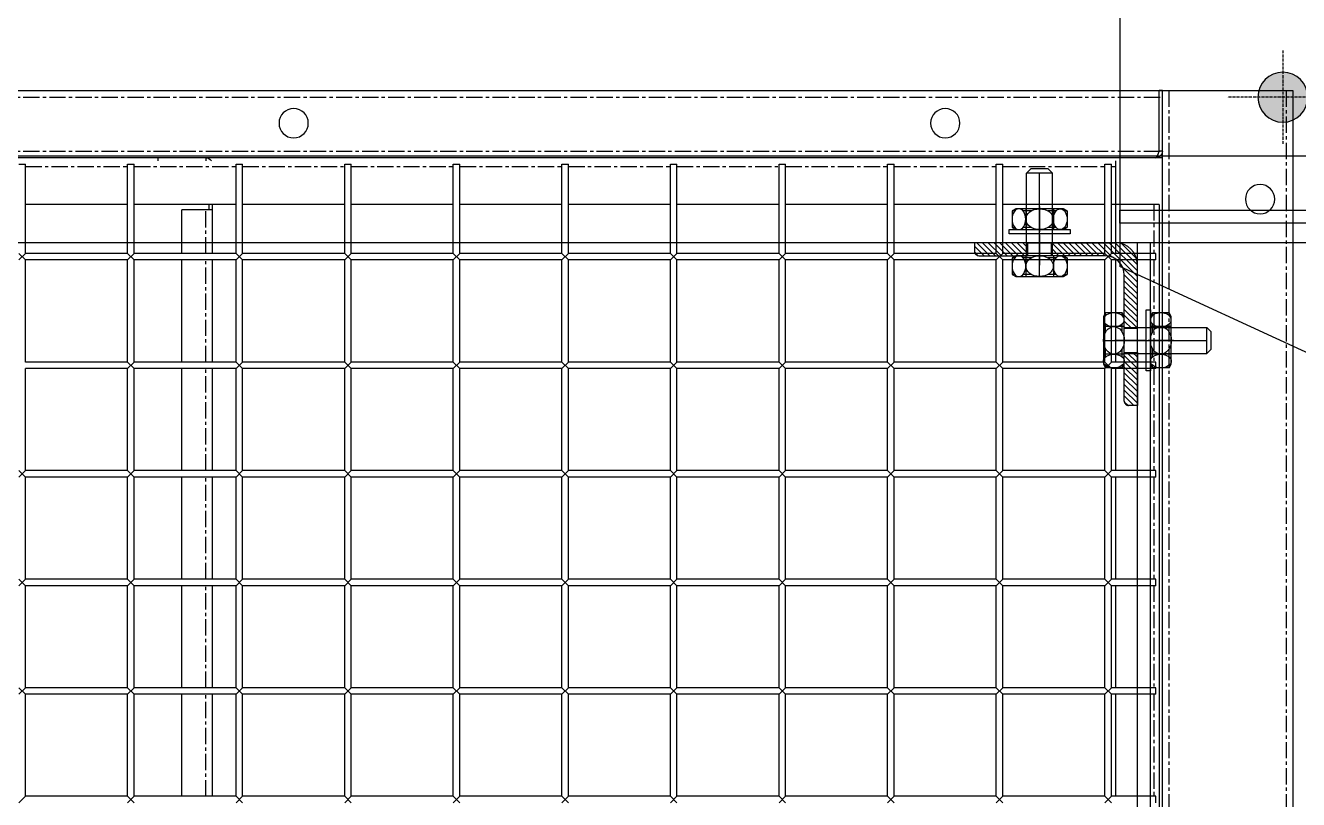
# Model space of a CAD drawing. Header units: millimetres. Extents: x -198529 to 244266, y -64 to 158464.
# Drawn here: x -167732 to -167146, y 96007 to 96363 of the extents above; entities that cross this region are included whole.
import ezdxf

# ---------------------------------------------------------------- set-up
doc = ezdxf.new("R2010")
doc.units = ezdxf.units.MM
doc.linetypes.add('ACAD_ISO10W100', pattern=[18.5, 12, -3, 0.5, -3])
doc.linetypes.add('CENTER', pattern=[12, 7.5, -1.5, 1.5, -1.5])
for name, color, linetype in [('0-BG', 252, 'Continuous'), ('0-DCC', 30, 'Continuous'), ('0-DCC-STRUC', 180, 'Continuous'), ('0-DCC-STRUC-T', 4, 'Continuous'), ('ANCHOR BOLTS', 4, 'Continuous'), ('ANGEL STEEL_75x75x3.0', 22, 'Continuous'), ('BOLTS', 3, 'Continuous'), ('MITTELLINIEN', 3, 'ACAD_ISO10W100')]:
    doc.layers.add(name, color=color, linetype=linetype)
pattern_1 = [(45, (70645.0448, 93964.8255), (-1.325825215, 1.325825215), [])]

# ---------------------------------------------------------------- blocks, each defined once
blk = doc.blocks.new('DCC2850x1800(右)')
at = {"color": 0, "linetype": 'Continuous'}
for p, q in [((62966, -72678.48), (62906, -72678.48)), ((62906, -72678.48), (62906, -74478.48)), ((62966, -72678.48), (62967.5, -72678.48)), ((65614.5, -72678.48), (62966, -72678.48)), ((62966, -74478.48), (62966, -72678.48)), ((62967.5, -72706.38), (62967.5, -72678.48)), ((62966, -72706.38), (62967.5, -72706.38)), ((62966, -72709.38), (65613, -72709.38)), ((62967.77, -72707.23), (62967.5, -72706.38)), ((62987.5, -72753.48), (62987.5, -72710.88)), ((63428.5, -72709.38), (63428.5, -72710.88)), ((62992.5, -72712.38), (62989.5, -72712.38)), ((62989.5, -72753.48), (62989.5, -72712.38)), ((62992.5, -72753.48), (62992.5, -72712.38)), ((63039.5, -72753.48), (63039.5, -72712.38)), ((63042.5, -72712.38), (63039.5, -72712.38)), ((63042.5, -72753.48), (63042.5, -72712.38)), ((63089.5, -72753.48), (63089.5, -72712.38)), ((63092.5, -72712.38), (63089.5, -72712.38)), ((63092.5, -72753.48), (63092.5, -72712.38)), ((63139.5, -72753.48), (63139.5, -72712.38)), ((63142.5, -72712.38), (63139.5, -72712.38)), ((63142.5, -72753.48), (63142.5, -72712.38)), ((63189.5, -72753.48), (63189.5, -72712.38)), ((63192.5, -72712.38), (63189.5, -72712.38)), ((63192.5, -72753.48), (63192.5, -72712.38)), ((63239.5, -72753.48), (63239.5, -72712.38)), ((63242.5, -72712.38), (63239.5, -72712.38)), ((63242.5, -72753.48), (63242.5, -72712.38)), ((63289.5, -72753.48), (63289.5, -72712.38)), ((63292.5, -72712.38), (63289.5, -72712.38)), ((63292.5, -72753.48), (63292.5, -72712.38)), ((63339.5, -72753.48), (63339.5, -72712.38)), ((63342.5, -72712.38), (63339.5, -72712.38)), ((63342.5, -72753.48), (63342.5, -72712.38)), ((63389.5, -72753.48), (63389.5, -72712.38)), ((63392.5, -72712.38), (63389.5, -72712.38)), ((63392.5, -72753.48), (63392.5, -72712.38)), ((63439.5, -72753.48), (63439.5, -72712.38)), ((63442.5, -72712.38), (63439.5, -72712.38)), ((63442.5, -72753.48), (63442.5, -72712.38)), ((63489.5, -72753.48), (63489.5, -72712.38)), ((63492.5, -72712.38), (63489.5, -72712.38)), ((62967.5, -72730.88), (62989.5, -72730.88)), ((62967.5, -72730.88), (62967.5, -74426.08)), ((62992.5, -72730.88), (63039.5, -72730.88)), ((63042.5, -72730.88), (63089.5, -72730.88)), ((63092.5, -72730.88), (63139.5, -72730.88)), ((63142.5, -72730.88), (63189.5, -72730.88)), ((63192.5, -72730.88), (63239.5, -72730.88)), ((63242.5, -72730.88), (63289.5, -72730.88)), ((63292.5, -72730.88), (63339.5, -72730.88)), ((63342.5, -72730.88), (63389.5, -72730.88)), ((63392.5, -72730.88), (63439.5, -72730.88)), ((63403.5, -72730.88), (63403.5, -72753.48)), ((63403.5, -72733.38), (63417.5, -72733.38)), ((63405, -72730.88), (63405, -72733.38)), ((63417.5, -72753.48), (63417.5, -72733.38)), ((63442.5, -72730.88), (63489.5, -72730.88)), ((62969, -72753.48), (62989.5, -72753.48)), ((62969, -72756.48), (62969, -72753.48)), ((62969, -72756.48), (62989.5, -72756.48)), ((62987.5, -72803.48), (62987.5, -72756.48)), ((62992.5, -72756.48), (62989.5, -72753.48)), ((62992.5, -72753.48), (62989.5, -72756.48)), ((62989.5, -72803.48), (62989.5, -72756.48)), ((62992.5, -72753.48), (63039.5, -72753.48)), ((62992.5, -72756.48), (63039.5, -72756.48)), ((62992.5, -72803.48), (62992.5, -72756.48)), ((63042.5, -72756.48), (63039.5, -72753.48)), ((63042.5, -72753.48), (63039.5, -72756.48)), ((63039.5, -72803.48), (63039.5, -72756.48)), ((63042.5, -72753.48), (63089.5, -72753.48)), ((63042.5, -72756.48), (63089.5, -72756.48)), ((63042.5, -72803.48), (63042.5, -72756.48)), ((63092.5, -72756.48), (63089.5, -72753.48)), ((63092.5, -72753.48), (63089.5, -72756.48)), ((63089.5, -72803.48), (63089.5, -72756.48)), ((63092.5, -72753.48), (63139.5, -72753.48)), ((63092.5, -72756.48), (63139.5, -72756.48)), ((63092.5, -72803.48), (63092.5, -72756.48)), ((63142.5, -72756.48), (63139.5, -72753.48)), ((63142.5, -72753.48), (63139.5, -72756.48)), ((63139.5, -72803.48), (63139.5, -72756.48)), ((63142.5, -72753.48), (63189.5, -72753.48)), ((63142.5, -72756.48), (63189.5, -72756.48)), ((63142.5, -72803.48), (63142.5, -72756.48)), ((63192.5, -72756.48), (63189.5, -72753.48)), ((63192.5, -72753.48), (63189.5, -72756.48)), ((63189.5, -72803.48), (63189.5, -72756.48)), ((63192.5, -72753.48), (63239.5, -72753.48)), ((63192.5, -72756.48), (63239.5, -72756.48)), ((63192.5, -72803.48), (63192.5, -72756.48)), ((63242.5, -72756.48), (63239.5, -72753.48)), ((63242.5, -72753.48), (63239.5, -72756.48)), ((63239.5, -72803.48), (63239.5, -72756.48)), ((63242.5, -72753.48), (63289.5, -72753.48)), ((63242.5, -72756.48), (63289.5, -72756.48)), ((63242.5, -72803.48), (63242.5, -72756.48)), ((63292.5, -72756.48), (63289.5, -72753.48)), ((63292.5, -72753.48), (63289.5, -72756.48)), ((63289.5, -72803.48), (63289.5, -72756.48)), ((63292.5, -72753.48), (63339.5, -72753.48)), ((63292.5, -72756.48), (63339.5, -72756.48)), ((63292.5, -72803.48), (63292.5, -72756.48)), ((63342.5, -72756.48), (63339.5, -72753.48)), ((63342.5, -72753.48), (63339.5, -72756.48)), ((63339.5, -72803.48), (63339.5, -72756.48)), ((63342.5, -72753.48), (63389.5, -72753.48)), ((63342.5, -72756.48), (63389.5, -72756.48)), ((63342.5, -72803.48), (63342.5, -72756.48)), ((63392.5, -72756.48), (63389.5, -72753.48)), ((63392.5, -72753.48), (63389.5, -72756.48)), ((63389.5, -72803.48), (63389.5, -72756.48)), ((63392.5, -72753.48), (63439.5, -72753.48)), ((63392.5, -72756.48), (63439.5, -72756.48)), ((63392.5, -72803.48), (63392.5, -72756.48)), ((63403.5, -72756.48), (63403.5, -72803.48)), ((63417.5, -72803.48), (63417.5, -72756.48)), ((63442.5, -72756.48), (63439.5, -72753.48)), ((63442.5, -72753.48), (63439.5, -72756.48)), ((63439.5, -72803.48), (63439.5, -72756.48)), ((63442.5, -72753.48), (63489.5, -72753.48)), ((63442.5, -72756.48), (63489.5, -72756.48)), ((63442.5, -72803.48), (63442.5, -72756.48)), ((63492.5, -72756.48), (63489.5, -72753.48)), ((63492.5, -72753.48), (63489.5, -72756.48)), ((63489.5, -72803.48), (63489.5, -72756.48)), ((62969, -72803.48), (62989.5, -72803.48)), ((62969, -72806.48), (62969, -72803.48)), ((62992.5, -72806.48), (62989.5, -72803.48)), ((62992.5, -72803.48), (62989.5, -72806.48)), ((62992.5, -72803.48), (63039.5, -72803.48)), ((63042.5, -72806.48), (63039.5, -72803.48)), ((63042.5, -72803.48), (63039.5, -72806.48)), ((63042.5, -72803.48), (63089.5, -72803.48)), ((63092.5, -72806.48), (63089.5, -72803.48)), ((63092.5, -72803.48), (63089.5, -72806.48)), ((63092.5, -72803.48), (63139.5, -72803.48)), ((63142.5, -72806.48), (63139.5, -72803.48)), ((63142.5, -72803.48), (63139.5, -72806.48)), ((63142.5, -72803.48), (63189.5, -72803.48)), ((63192.5, -72806.48), (63189.5, -72803.48)), ((63192.5, -72803.48), (63189.5, -72806.48)), ((63192.5, -72803.48), (63239.5, -72803.48)), ((63242.5, -72806.48), (63239.5, -72803.48)), ((63242.5, -72803.48), (63239.5, -72806.48)), ((63242.5, -72803.48), (63289.5, -72803.48)), ((63292.5, -72806.48), (63289.5, -72803.48)), ((63292.5, -72803.48), (63289.5, -72806.48)), ((63292.5, -72803.48), (63339.5, -72803.48)), ((63342.5, -72806.48), (63339.5, -72803.48)), ((63342.5, -72803.48), (63339.5, -72806.48)), ((63342.5, -72803.48), (63389.5, -72803.48)), ((63392.5, -72806.48), (63389.5, -72803.48)), ((63392.5, -72803.48), (63389.5, -72806.48)), ((63392.5, -72803.48), (63439.5, -72803.48)), ((63442.5, -72806.48), (63439.5, -72803.48)), ((63442.5, -72803.48), (63439.5, -72806.48)), ((63442.5, -72803.48), (63489.5, -72803.48)), ((62969, -72806.48), (62989.5, -72806.48)), ((62987.5, -72853.48), (62987.5, -72806.48)), ((62989.5, -72853.48), (62989.5, -72806.48)), ((62992.5, -72853.48), (62992.5, -72806.48)), ((62992.5, -72806.48), (63039.5, -72806.48)), ((63039.5, -72853.48), (63039.5, -72806.48)), ((63042.5, -72806.48), (63089.5, -72806.48)), ((63042.5, -72853.48), (63042.5, -72806.48)), ((63089.5, -72853.48), (63089.5, -72806.48)), ((63092.5, -72853.48), (63092.5, -72806.48)), ((63092.5, -72806.48), (63139.5, -72806.48)), ((63139.5, -72853.48), (63139.5, -72806.48)), ((63142.5, -72853.48), (63142.5, -72806.48)), ((63142.5, -72806.48), (63189.5, -72806.48)), ((63189.5, -72853.48), (63189.5, -72806.48)), ((63192.5, -72853.48), (63192.5, -72806.48)), ((63192.5, -72806.48), (63239.5, -72806.48)), ((63239.5, -72853.48), (63239.5, -72806.48)), ((63242.5, -72853.48), (63242.5, -72806.48)), ((63242.5, -72806.48), (63289.5, -72806.48)), ((63289.5, -72853.48), (63289.5, -72806.48)), ((63292.5, -72853.48), (63292.5, -72806.48)), ((63292.5, -72806.48), (63339.5, -72806.48)), ((63339.5, -72853.48), (63339.5, -72806.48)), ((63342.5, -72853.48), (63342.5, -72806.48)), ((63342.5, -72806.48), (63389.5, -72806.48)), ((63389.5, -72853.48), (63389.5, -72806.48)), ((63392.5, -72853.48), (63392.5, -72806.48)), ((63392.5, -72806.48), (63439.5, -72806.48)), ((63403.5, -72806.48), (63403.5, -72853.48)), ((63417.5, -72853.48), (63417.5, -72806.48)), ((63439.5, -72853.48), (63439.5, -72806.48)), ((63442.5, -72853.48), (63442.5, -72806.48)), ((63442.5, -72806.48), (63489.5, -72806.48)), ((63489.5, -72853.48), (63489.5, -72806.48)), ((62969, -72853.48), (62989.5, -72853.48)), ((62969, -72856.48), (62969, -72853.48)), ((62969, -72856.48), (62989.5, -72856.48)), ((62987.5, -72903.48), (62987.5, -72856.48)), ((62992.5, -72856.48), (62989.5, -72853.48)), ((62992.5, -72853.48), (62989.5, -72856.48)), ((62989.5, -72903.48), (62989.5, -72856.48)), ((62992.5, -72853.48), (63039.5, -72853.48)), ((62992.5, -72903.48), (62992.5, -72856.48)), ((62992.5, -72856.48), (63039.5, -72856.48)), ((63042.5, -72856.48), (63039.5, -72853.48)), ((63042.5, -72853.48), (63039.5, -72856.48)), ((63039.5, -72903.48), (63039.5, -72856.48)), ((63042.5, -72853.48), (63089.5, -72853.48)), ((63042.5, -72856.48), (63089.5, -72856.48)), ((63042.5, -72903.48), (63042.5, -72856.48)), ((63092.5, -72856.48), (63089.5, -72853.48)), ((63092.5, -72853.48), (63089.5, -72856.48)), ((63089.5, -72903.48), (63089.5, -72856.48)), ((63092.5, -72853.48), (63139.5, -72853.48)), ((63092.5, -72856.48), (63139.5, -72856.48)), ((63092.5, -72903.48), (63092.5, -72856.48)), ((63142.5, -72856.48), (63139.5, -72853.48)), ((63142.5, -72853.48), (63139.5, -72856.48)), ((63139.5, -72903.48), (63139.5, -72856.48)), ((63142.5, -72853.48), (63189.5, -72853.48)), ((63142.5, -72856.48), (63189.5, -72856.48)), ((63142.5, -72903.48), (63142.5, -72856.48)), ((63192.5, -72856.48), (63189.5, -72853.48)), ((63192.5, -72853.48), (63189.5, -72856.48)), ((63189.5, -72903.48), (63189.5, -72856.48)), ((63192.5, -72853.48), (63239.5, -72853.48)), ((63192.5, -72856.48), (63239.5, -72856.48)), ((63192.5, -72903.48), (63192.5, -72856.48)), ((63242.5, -72856.48), (63239.5, -72853.48)), ((63242.5, -72853.48), (63239.5, -72856.48)), ((63239.5, -72903.48), (63239.5, -72856.48)), ((63242.5, -72853.48), (63289.5, -72853.48)), ((63242.5, -72856.48), (63289.5, -72856.48)), ((63242.5, -72903.48), (63242.5, -72856.48)), ((63292.5, -72856.48), (63289.5, -72853.48)), ((63292.5, -72853.48), (63289.5, -72856.48)), ((63289.5, -72903.48), (63289.5, -72856.48)), ((63292.5, -72853.48), (63339.5, -72853.48)), ((63292.5, -72856.48), (63339.5, -72856.48)), ((63292.5, -72903.48), (63292.5, -72856.48)), ((63342.5, -72856.48), (63339.5, -72853.48)), ((63342.5, -72853.48), (63339.5, -72856.48)), ((63339.5, -72903.48), (63339.5, -72856.48)), ((63342.5, -72853.48), (63389.5, -72853.48)), ((63342.5, -72856.48), (63389.5, -72856.48)), ((63342.5, -72903.48), (63342.5, -72856.48)), ((63392.5, -72856.48), (63389.5, -72853.48)), ((63392.5, -72853.48), (63389.5, -72856.48)), ((63389.5, -72903.48), (63389.5, -72856.48)), ((63392.5, -72853.48), (63439.5, -72853.48)), ((63392.5, -72856.48), (63439.5, -72856.48)), ((63392.5, -72903.48), (63392.5, -72856.48)), ((63403.5, -72856.48), (63403.5, -72903.48)), ((63417.5, -72903.48), (63417.5, -72856.48)), ((63442.5, -72856.48), (63439.5, -72853.48)), ((63442.5, -72853.48), (63439.5, -72856.48)), ((63439.5, -72903.48), (63439.5, -72856.48)), ((63442.5, -72853.48), (63489.5, -72853.48)), ((63442.5, -72903.48), (63442.5, -72856.48)), ((63442.5, -72856.48), (63489.5, -72856.48)), ((63492.5, -72856.48), (63489.5, -72853.48)), ((63492.5, -72853.48), (63489.5, -72856.48)), ((63489.5, -72903.48), (63489.5, -72856.48)), ((62969, -72903.48), (62989.5, -72903.48)), ((62969, -72906.48), (62969, -72903.48)), ((62992.5, -72906.48), (62989.5, -72903.48)), ((62992.5, -72903.48), (62989.5, -72906.48)), ((62992.5, -72903.48), (63039.5, -72903.48)), ((63042.5, -72906.48), (63039.5, -72903.48)), ((63042.5, -72903.48), (63039.5, -72906.48)), ((63042.5, -72903.48), (63089.5, -72903.48)), ((63092.5, -72906.48), (63089.5, -72903.48)), ((63092.5, -72903.48), (63089.5, -72906.48)), ((63092.5, -72903.48), (63139.5, -72903.48)), ((63142.5, -72906.48), (63139.5, -72903.48)), ((63142.5, -72903.48), (63139.5, -72906.48)), ((63142.5, -72903.48), (63189.5, -72903.48)), ((63192.5, -72906.48), (63189.5, -72903.48)), ((63192.5, -72903.48), (63189.5, -72906.48)), ((63192.5, -72903.48), (63239.5, -72903.48)), ((63242.5, -72906.48), (63239.5, -72903.48)), ((63242.5, -72903.48), (63239.5, -72906.48)), ((63242.5, -72903.48), (63289.5, -72903.48)), ((63292.5, -72906.48), (63289.5, -72903.48)), ((63292.5, -72903.48), (63289.5, -72906.48)), ((63292.5, -72903.48), (63339.5, -72903.48)), ((63342.5, -72906.48), (63339.5, -72903.48)), ((63342.5, -72903.48), (63339.5, -72906.48)), ((63342.5, -72903.48), (63389.5, -72903.48)), ((63392.5, -72906.48), (63389.5, -72903.48)), ((63392.5, -72903.48), (63389.5, -72906.48)), ((63392.5, -72903.48), (63439.5, -72903.48)), ((63442.5, -72906.48), (63439.5, -72903.48)), ((63442.5, -72903.48), (63439.5, -72906.48)), ((63442.5, -72903.48), (63489.5, -72903.48)), ((63492.5, -72906.48), (63489.5, -72903.48)), ((63492.5, -72903.48), (63489.5, -72906.48)), ((62969, -72906.48), (62989.5, -72906.48)), ((62987.5, -72953.48), (62987.5, -72906.48)), ((62989.5, -72953.48), (62989.5, -72906.48)), ((62992.5, -72953.48), (62992.5, -72906.48)), ((62992.5, -72906.48), (63039.5, -72906.48)), ((63039.5, -72953.48), (63039.5, -72906.48)), ((63042.5, -72906.48), (63089.5, -72906.48)), ((63042.5, -72953.48), (63042.5, -72906.48)), ((63089.5, -72953.48), (63089.5, -72906.48)), ((63092.5, -72906.48), (63139.5, -72906.48)), ((63092.5, -72953.48), (63092.5, -72906.48)), ((63139.5, -72953.48), (63139.5, -72906.48)), ((63142.5, -72906.48), (63189.5, -72906.48)), ((63142.5, -72953.48), (63142.5, -72906.48)), ((63189.5, -72953.48), (63189.5, -72906.48)), ((63192.5, -72906.48), (63239.5, -72906.48)), ((63192.5, -72953.48), (63192.5, -72906.48)), ((63239.5, -72953.48), (63239.5, -72906.48)), ((63242.5, -72906.48), (63289.5, -72906.48)), ((63242.5, -72953.48), (63242.5, -72906.48)), ((63289.5, -72953.48), (63289.5, -72906.48)), ((63292.5, -72906.48), (63339.5, -72906.48)), ((63292.5, -72953.48), (63292.5, -72906.48)), ((63339.5, -72953.48), (63339.5, -72906.48)), ((63342.5, -72906.48), (63389.5, -72906.48)), ((63342.5, -72953.48), (63342.5, -72906.48)), ((63389.5, -72953.48), (63389.5, -72906.48)), ((63392.5, -72906.48), (63439.5, -72906.48)), ((63392.5, -72953.48), (63392.5, -72906.48)), ((63403.5, -72906.48), (63403.5, -72953.48)), ((63417.5, -72953.48), (63417.5, -72906.48)), ((63439.5, -72953.48), (63439.5, -72906.48)), ((63442.5, -72906.48), (63489.5, -72906.48)), ((63442.5, -72953.48), (63442.5, -72906.48)), ((63489.5, -72953.48), (63489.5, -72906.48)), ((62969, -72953.48), (62989.5, -72953.48)), ((62969, -72956.48), (62969, -72953.48)), ((62969, -72956.48), (62989.5, -72956.48)), ((62987.5, -73003.48), (62987.5, -72956.48)), ((62992.5, -72956.48), (62989.5, -72953.48)), ((62992.5, -72953.48), (62989.5, -72956.48)), ((62989.5, -73003.48), (62989.5, -72956.48)), ((62992.5, -72953.48), (63039.5, -72953.48)), ((62992.5, -73003.48), (62992.5, -72956.48)), ((62992.5, -72956.48), (63039.5, -72956.48)), ((63042.5, -72956.48), (63039.5, -72953.48)), ((63042.5, -72953.48), (63039.5, -72956.48)), ((63039.5, -73003.48), (63039.5, -72956.48)), ((63042.5, -72953.48), (63089.5, -72953.48)), ((63042.5, -72956.48), (63089.5, -72956.48)), ((63042.5, -73003.48), (63042.5, -72956.48)), ((63092.5, -72956.48), (63089.5, -72953.48)), ((63092.5, -72953.48), (63089.5, -72956.48)), ((63089.5, -73003.48), (63089.5, -72956.48)), ((63092.5, -72953.48), (63139.5, -72953.48)), ((63092.5, -72956.48), (63139.5, -72956.48)), ((63092.5, -73003.48), (63092.5, -72956.48)), ((63142.5, -72956.48), (63139.5, -72953.48)), ((63142.5, -72953.48), (63139.5, -72956.48)), ((63139.5, -73003.48), (63139.5, -72956.48)), ((63142.5, -72953.48), (63189.5, -72953.48)), ((63142.5, -72956.48), (63189.5, -72956.48)), ((63142.5, -73003.48), (63142.5, -72956.48)), ((63192.5, -72956.48), (63189.5, -72953.48)), ((63192.5, -72953.48), (63189.5, -72956.48)), ((63189.5, -73003.48), (63189.5, -72956.48)), ((63192.5, -72953.48), (63239.5, -72953.48)), ((63192.5, -72956.48), (63239.5, -72956.48)), ((63192.5, -73003.48), (63192.5, -72956.48)), ((63242.5, -72956.48), (63239.5, -72953.48)), ((63242.5, -72953.48), (63239.5, -72956.48)), ((63239.5, -73003.48), (63239.5, -72956.48)), ((63242.5, -72953.48), (63289.5, -72953.48)), ((63242.5, -72956.48), (63289.5, -72956.48)), ((63242.5, -73003.48), (63242.5, -72956.48)), ((63292.5, -72956.48), (63289.5, -72953.48)), ((63292.5, -72953.48), (63289.5, -72956.48)), ((63289.5, -73003.48), (63289.5, -72956.48)), ((63292.5, -72953.48), (63339.5, -72953.48)), ((63292.5, -72956.48), (63339.5, -72956.48)), ((63292.5, -73003.48), (63292.5, -72956.48)), ((63342.5, -72956.48), (63339.5, -72953.48)), ((63342.5, -72953.48), (63339.5, -72956.48)), ((63339.5, -73003.48), (63339.5, -72956.48)), ((63342.5, -72953.48), (63389.5, -72953.48)), ((63342.5, -72956.48), (63389.5, -72956.48)), ((63342.5, -73003.48), (63342.5, -72956.48)), ((63392.5, -72956.48), (63389.5, -72953.48)), ((63392.5, -72953.48), (63389.5, -72956.48)), ((63389.5, -73003.48), (63389.5, -72956.48)), ((63392.5, -72953.48), (63439.5, -72953.48)), ((63392.5, -72956.48), (63439.5, -72956.48)), ((63392.5, -73003.48), (63392.5, -72956.48)), ((63403.5, -72956.48), (63403.5, -73003.48)), ((63417.5, -73003.48), (63417.5, -72956.48)), ((63442.5, -72956.48), (63439.5, -72953.48)), ((63442.5, -72953.48), (63439.5, -72956.48)), ((63439.5, -73003.48), (63439.5, -72956.48)), ((63442.5, -72953.48), (63489.5, -72953.48)), ((63442.5, -72956.48), (63489.5, -72956.48)), ((63442.5, -73003.48), (63442.5, -72956.48)), ((63492.5, -72956.48), (63489.5, -72953.48)), ((63492.5, -72953.48), (63489.5, -72956.48)), ((63489.5, -73003.48), (63489.5, -72956.48)), ((62969, -73003.48), (62989.5, -73003.48)), ((62969, -73006.48), (62969, -73003.48)), ((62992.5, -73006.48), (62989.5, -73003.48)), ((62992.5, -73003.48), (62989.5, -73006.48)), ((62992.5, -73003.48), (63039.5, -73003.48)), ((63042.5, -73006.48), (63039.5, -73003.48)), ((63042.5, -73003.48), (63039.5, -73006.48)), ((63042.5, -73003.48), (63089.5, -73003.48)), ((63092.5, -73006.48), (63089.5, -73003.48)), ((63092.5, -73003.48), (63089.5, -73006.48)), ((63092.5, -73003.48), (63139.5, -73003.48)), ((63142.5, -73006.48), (63139.5, -73003.48)), ((63142.5, -73003.48), (63139.5, -73006.48)), ((63142.5, -73003.48), (63189.5, -73003.48)), ((63192.5, -73006.48), (63189.5, -73003.48)), ((63192.5, -73003.48), (63189.5, -73006.48)), ((63192.5, -73003.48), (63239.5, -73003.48)), ((63242.5, -73006.48), (63239.5, -73003.48)), ((63242.5, -73003.48), (63239.5, -73006.48)), ((63242.5, -73003.48), (63289.5, -73003.48)), ((63292.5, -73006.48), (63289.5, -73003.48)), ((63292.5, -73003.48), (63289.5, -73006.48)), ((63292.5, -73003.48), (63339.5, -73003.48)), ((63342.5, -73006.48), (63339.5, -73003.48)), ((63342.5, -73003.48), (63339.5, -73006.48)), ((63342.5, -73003.48), (63389.5, -73003.48)), ((63392.5, -73006.48), (63389.5, -73003.48)), ((63392.5, -73003.48), (63389.5, -73006.48)), ((63392.5, -73003.48), (63439.5, -73003.48)), ((63442.5, -73006.48), (63439.5, -73003.48)), ((63442.5, -73003.48), (63439.5, -73006.48)), ((63442.5, -73003.48), (63489.5, -73003.48)), ((63492.5, -73006.48), (63489.5, -73003.48))]:
    blk.add_line(p, q, dxfattribs=at)
at = {"color": 0, "linetype": 'CENTER'}
for p, q in [((62909, -72678.48), (62909, -74478.48)), ((62963, -72678.48), (62963, -74478.48)), ((65614.5, -72681.48), (62966, -72681.48)), ((65614.5, -72706.38), (62966, -72706.38)), ((63406.5, -72709.38), (63406.5, -72710.88)), ((62989.5, -72713.38), (62987.5, -72713.38)), ((63039.5, -72713.38), (62992.5, -72713.38)), ((63089.5, -72713.38), (63042.5, -72713.38)), ((63139.5, -72713.38), (63092.5, -72713.38)), ((63189.5, -72713.38), (63142.5, -72713.38)), ((63239.5, -72713.38), (63192.5, -72713.38)), ((63289.5, -72713.38), (63242.5, -72713.38)), ((63339.5, -72713.38), (63292.5, -72713.38)), ((63389.5, -72713.38), (63342.5, -72713.38)), ((63439.5, -72713.38), (63392.5, -72713.38)), ((63489.5, -72713.38), (63442.5, -72713.38)), ((62970, -72730.88), (62970, -72753.48)), ((63406.5, -72753.48), (63406.5, -72733.38)), ((62970, -72756.48), (62970, -72803.48)), ((63406.5, -72803.48), (63406.5, -72756.48)), ((62970, -72806.48), (62970, -72853.48)), ((63406.5, -72853.48), (63406.5, -72806.48)), ((62970, -72856.48), (62970, -72903.48)), ((63406.5, -72903.48), (63406.5, -72856.48)), ((62970, -72906.48), (62970, -72953.48)), ((63406.5, -72953.48), (63406.5, -72906.48)), ((62970, -72956.48), (62970, -73003.48)), ((63406.5, -73003.48), (63406.5, -72956.48))]:
    blk.add_line(p, q, dxfattribs=at)
at = {"color": 0, "linetype": 'Continuous'}
for centre in [(63066, -72693.48), (63366, -72693.48), (62921, -72728.48), (62921, -72728.48)]:
    blk.add_circle(centre, 6.75, dxfattribs=at)
for centre, start, end in [((62969, -72706.38), 180, 270), ((63406.5, -72712.38), 90, 150)]:
    blk.add_arc(centre, 3, start, end, dxfattribs=at)
for points, knots in [([(62968, -72707.88), (62967.96, -72707.77), (62967.88, -72707.56), (62967.81, -72707.34), (62967.77, -72707.23)], [0, 0, 0, 0, 0.488633, 1, 1, 1, 1]), ([(62969, -72709.38), (62968.79, -72709.38), (62968.33, -72708.79), (62968.14, -72708.26), (62968, -72707.88)], [0, 0, 0, 0, 0.347127, 1, 1, 1, 1])]:
    blk.add_open_spline(points, degree=3, knots=knots, dxfattribs=at)
blk = doc.blocks.new('M12')
at = {"layer": 'ANCHOR BOLTS'}
for p, q in [((-7.21, -38.33), (-7.21, 29.63)), ((-7.21, 29.63), (7.21, 29.63)), ((7.21, -38.33), (7.21, 29.63)), ((-9.81, 9.74), (-8.5, 10.5)), ((-9.81, 2.5), (-9.81, 9.74)), ((-8.5, 10.5), (8.5, 10.5)), ((-4.91, 2.5), (-4.91, 9.74)), ((4.91, 2.5), (4.91, 9.74)), ((9.81, 9.74), (8.5, 10.5)), ((9.81, 2.5), (9.81, 9.74)), ((-12.5, 2.5), (12.5, 2.5)), ((-12.5, 0), (-12.5, 2.5)), ((-12.5, 0), (12.5, 0)), ((0, 0), (0, 0)), ((12.5, 0), (12.5, 2.5)), ((7.21, -38.33), (-7.21, -38.33)), ((-7.21, -58), (-7.21, -40)), ((-7.21, -40), (7.21, -40)), ((-7.01, -38.33), (-7.01, -40)), ((7.01, -38.33), (7.01, -40)), ((7.21, -58), (7.21, -40)), ((-7.21, -58), (7.21, -58)), ((-6.17, -64.5), (-6.17, -58)), ((6.17, -64.5), (6.17, -58)), ((-7.21, -64.5), (7.21, -64.5)), ((-7.21, -72.58), (-7.21, -64.5)), ((-7.18, -70.08), (-6.05, -70.08)), ((-7.18, -71.07), (-7.18, -70.08)), ((-6.81, -71.07), (-6.81, -70.08)), ((-6.05, -72.58), (-6.05, -70.08)), ((-2.45, -71.07), (-2.45, -70.08)), ((-2.45, -70.08), (-1.5, -70.08)), ((-1.73, -71.07), (-1.73, -70.08)), ((-1.5, -72.58), (-1.5, -70.08)), ((3.27, -72.58), (3.27, -70.08)), ((3.27, -70.08), (4.36, -70.08)), ((3.71, -71.07), (3.71, -70.08)), ((4.36, -71.07), (4.36, -70.08)), ((6.86, -72.58), (6.86, -70.08)), ((6.86, -70.08), (7.9, -70.08)), ((7.21, -70.08), (7.21, -64.5)), ((7.7, -71.07), (7.7, -70.08)), ((7.9, -71.07), (7.9, -70.08)), ((-7.33, -79.42), (-7.33, -72.58)), ((-7.21, -72.58), (1.65, -72.58)), ((-6.42, -72.58), (-7.18, -71.07)), ((-7.18, -71.07), (-6.81, -71.07)), ((-6.05, -72.58), (-6.81, -71.07)), ((-2.23, -72.58), (-2.45, -71.07)), ((-2.45, -71.07), (-1.73, -71.07)), ((-1.5, -72.58), (-1.73, -71.07)), ((1.65, -74), (1.65, -72.58)), ((1.65, -74), (5.25, -74)), ((3.71, -71.07), (3.27, -72.58)), ((3.27, -72.58), (3.92, -72.58)), ((3.71, -71.07), (4.36, -71.07)), ((4.36, -71.07), (3.92, -72.58)), ((5.25, -74), (5.25, -72.58)), ((5.25, -72.58), (7.33, -72.58)), ((7.7, -71.07), (6.86, -72.58)), ((7.9, -71.07), (7.05, -72.58)), ((7.21, -72.58), (7.21, -72.3)), ((7.33, -79.42), (7.33, -72.58)), ((7.7, -71.07), (7.9, -71.07)), ((-1.41, -79.42), (1.41, -79.42)), ((-1.41, -82.75), (-1.41, -79.42)), ((1.41, -82.75), (1.41, -79.42)), ((-7.92, -94.15), (-1.77, -94.15)), ((-1.79, -97.43), (1.79, -97.43)), ((7.92, -94.15), (1.77, -94.15)), ((-8.83, -103.59), (-8.72, -102.63)), ((-2.59, -103.66), (-2.48, -102.62)), ((2.59, -103.66), (2.48, -102.62)), ((8.83, -103.59), (8.72, -102.63)), ((-2.88, -106.08), (-9.15, -106.08)), ((-7.21, -111.6), (-7.21, -108.8)), ((2.88, -106.08), (9.15, -106.08)), ((7.46, -111.6), (7.46, -108.8)), ((-7.21, -111.6), (7.46, -111.6)), ((-5, -111.6), (-5, -116.54)), ((-5, -116.54), (5, -116.54)), ((-5, -116.54), (-3.54, -118)), ((-4.11, -111.6), (-4.11, -117.44)), ((5, -116.54), (3.54, -118)), ((4.11, -111.6), (4.11, -117.44)), ((5, -111.6), (5, -116.54)), ((-3.54, -118), (3.54, -118))]:
    blk.add_line(p, q, dxfattribs=at)
for centre, radius, start, end in [((-7.35, 6.2), 4.3, 55.43491, 120), ((0, -5.74), 16.24, 72.41205, 107.58795), ((7.35, 6.2), 4.3, 60, 124.56509), ((-57.09, -81.08), 49.79, 354.74836, 1.91847), ((57.09, -81.08), 49.79, 178.08153, 185.25164), ((-192.63, -81.08), 185.17, 353.31699, 358.58991), ((-192.63, -82.41), 191.23, 353.93401, 359.89763), ((192.63, -82.41), 191.23, 180.10237, 186.06599), ((192.63, -81.08), 185.17, 181.41009, 186.68301), ((-192.63, -81.08), 185.17, 352.24093, 353.01899), ((-192.63, -82.41), 191.23, 352.88816, 353.61793), ((192.63, -82.41), 191.23, 186.38207, 187.11184), ((192.63, -81.08), 185.17, 186.98101, 187.75907), ((21.54, -108.8), 28.75, 174.57411, 180), ((-21.29, -108.8), 28.75, 0, 5.42589)]:
    blk.add_arc(centre, radius, start, end, dxfattribs=at)
at = {"layer": 'MITTELLINIEN', "color": 8}
blk.add_line((0, -142.14), (0, 48.68), dxfattribs=at)
blk = doc.blocks.new('TYPE 2')
at = {"layer": '0-BG'}
h = blk.add_hatch(color=256, dxfattribs=at)
h.dxf.hatch_style = 1
h.paths.add_polyline_path([(53.49, -48, 1), (76.51, -48, 1)])
h = blk.add_hatch(color=256, dxfattribs=at)
h.dxf.hatch_style = 1
h.paths.add_polyline_path([(53.49, -148, 1), (76.51, -148, 1)])
for centre in [(65, -48), (65, -148)]:
    blk.add_circle(centre, 11.51, dxfattribs=at)
at = {"layer": 'ANCHOR BOLTS', "linetype": 'ACAD_ISO10W100', "ltscale": 0.1}
for p, q in [((65, -26.5), (65, -69.5)), ((39.4, -48), (90.6, -48)), ((65, -126.5), (65, -169.5)), ((39.4, -148), (90.6, -148))]:
    blk.add_line(p, q, dxfattribs=at)
at = {"layer": 'BOLTS'}
for p, q in [((140, -206), (140, -226)), ((10, -286), (140, -226)), ((-10, -286), (10, -286))]:
    blk.add_line(p, q, dxfattribs=at)
for points in [[(-18, -308), (-18, 21.54), (-10, 21.54), (-10, -308)], [(-10, -206), (140, -206), (140, -200), (-10, -200)]]:
    blk.add_lwpolyline(points, close=True, dxfattribs=at)
blk.add_lwpolyline([(-10, -288), (-10, -288), (-10, 0), (140, 0), (140, -206)], dxfattribs=at)
at = {"layer": '0-DCC-STRUC-T', "rotation": 270}
for p in [(-10, -38), (-10, -258)]:
    blk.add_blockref('M12', p, dxfattribs=at)
blk = doc.blocks.new('A$C2DBF4B5B')
h = blk.add_hatch()
h.set_pattern_fill('ANSI31', color=256, scale=15, style=0)
h.set_pattern_definition(pattern_1)
edge = h.paths.add_edge_path()
edge.add_line((39.5, 75), (10, 75))
edge.add_arc((10, 65), 10, 90, 180)
edge.add_line((0, 65), (0, 35.5))
edge.add_line((0, 35.5), (6, 35.5))
edge.add_line((6, 35.5), (6, 60))
edge.add_arc((15, 60), 9, 90, 180, ccw=False)
edge.add_line((15, 69), (39.5, 69))
edge.add_line((39.5, 69), (39.5, 75))
h = blk.add_hatch()
h.set_pattern_fill('ANSI31', color=256, scale=15, style=0)
h.set_pattern_definition(pattern_1)
edge = h.paths.add_edge_path()
edge.add_line((50.5, 69), (50.5, 75))
edge.add_line((50.5, 75), (75, 75))
edge.add_line((75, 75), (75, 71))
edge.add_arc((73, 71), 2, -90, 0, ccw=False)
edge.add_line((73, 69), (50.5, 69))
h = blk.add_hatch()
h.set_pattern_fill('ANSI31', color=256, scale=15, style=0)
h.set_pattern_definition(pattern_1)
edge = h.paths.add_edge_path()
edge.add_line((0, 24.5), (6, 24.5))
edge.add_line((6, 24.5), (6, 2))
edge.add_arc((4, 2), 2, -90, 0, ccw=False)
edge.add_line((4, 0), (0, 0))
edge.add_line((0, 0), (0, 24.5))
at = {"color": 8}
for p, q in [((45, 78.55), (45, 64.69)), ((-3.55, 30), (10.31, 30))]:
    blk.add_line(p, q, dxfattribs=at)
for p, q in [((39.5, 75), (10, 75)), ((50.5, 75), (39.5, 75)), ((39.5, 75), (39.5, 69)), ((50.5, 69), (50.5, 75)), ((50.5, 75), (75, 75)), ((75, 75), (75, 71)), ((0, 35.5), (0, 65)), ((39.5, 69), (15, 69)), ((50.5, 69), (39.5, 69)), ((73, 69), (50.5, 69)), ((6, 60), (6, 35.5)), ((0, 24.5), (0, 35.5)), ((6, 35.5), (0, 35.5)), ((6, 35.5), (6, 24.5)), ((0, 24.5), (6, 24.5)), ((0, 24.5), (0, 0)), ((6, 2), (6, 24.5)), ((0, 0), (4, 0))]:
    blk.add_line(p, q)
for centre, radius, start, end in [((10, 65), 10, 90, 180), ((73, 71), 2, 270, 0), ((15, 60), 9, 90, 180), ((4, 2), 2, 270, 0)]:
    blk.add_arc(centre, radius, start, end)
blk = doc.blocks.new('A$C4EA80240')
at = {"color": 8}
blk.add_line((14.02, 0), (14.02, 11.74), dxfattribs=at)
for p, q in [((2.55, 9.68), (1.32, 9.68)), ((10.16, 9.68), (6.43, 9.68)), ((7.67, 1.08), (7.67, 10.68)), ((21.6, 9.68), (17.87, 9.68)), ((20.36, 1.08), (20.36, 10.68)), ((26.72, 2.08), (26.72, 9.68)), ((2.55, 2.08), (1.32, 2.08)), ((10.13, 2.08), (6.43, 2.08)), ((21.6, 2.08), (17.9, 2.08))]:
    blk.add_line(p, q)
blk.add_lwpolyline([(28.04, 12.68), (0, 12.68), (0, 10.68), (28.04, 10.68)], close=True)
blk.add_lwpolyline([(25.48, 2.08), (26.72, 2.08), (24.98, 1.08), (3.05, 1.08), (1.32, 2.08), (1.32, 9.68), (3.05, 10.68), (24.98, 10.68), (26.72, 9.68), (25.48, 9.68)])
blk.add_ellipse((4.49, 5.88), major_axis=(0, 4.8), ratio=0.661547)
at = {"extrusion": (0, 0, -1)}
for centre, major_axis, ratio in [((14.02, 5.87), (6.36, 0), 0.753789), ((23.54, 5.88), (0, 4.8), 0.661547)]:
    blk.add_ellipse(centre, major_axis=major_axis, ratio=ratio, dxfattribs=at)
blk = doc.blocks.new('A$C147C6879')
at = {"layer": 'BOLTS'}
for p, q in [((8.6, 25.4), (1, 25.4)), ((9.6, 19.05), (0, 19.05)), ((1, 20.28), (1, 16.55)), ((8.6, 20.28), (8.6, 16.58)), ((9.6, 18.7), (47.6, 18.7)), ((49.6, 16.7), (47.6, 18.7)), ((47.6, 18.7), (47.6, 6.7)), ((0.02, 12.7), (47.6, 12.7)), ((49.6, 16.7), (49.6, 8.7)), ((9.6, 6.35), (0, 6.35)), ((1, 8.85), (1, 5.12)), ((8.6, 8.81), (8.6, 5.12)), ((9.6, 6.7), (47.6, 6.7)), ((47.6, 6.7), (49.6, 8.7)), ((1, 1.24), (1, 0)), ((8.6, 1.24), (8.6, 0))]:
    blk.add_line(p, q, dxfattribs=at)
blk.add_lwpolyline([(8.6, 24.16), (8.6, 25.4), (9.6, 23.66), (9.6, 1.73), (8.6, 0), (1, 0), (0, 1.73), (0, 23.66), (1, 25.4), (1, 24.16)], dxfattribs=at)
at = {"layer": 'BOLTS', "extrusion": (0, 0, -1)}
for centre, major_axis, ratio in [((4.8, 22.22), (-4.8, 0), 0.661547), ((4.81, 12.7), (0, 6.36), 0.753789)]:
    blk.add_ellipse(centre, major_axis=major_axis, ratio=ratio, dxfattribs=at)
at = {"layer": 'BOLTS'}
blk.add_ellipse((4.8, 3.18), major_axis=(-4.8, 0), ratio=0.661547, dxfattribs=at)

msp = doc.modelspace()

# ---------------------------------------------------------------- linework, layer by layer
at = {"layer": '0-DCC-STRUC'}
for points in [[(-169945.77, 96263.01), (-167070.62, 96263.02), (-167070.62, 96463.02), (-169945.77, 96463.01)], [(-169945.77, 96303.01), (-167070.62, 96303.02), (-167070.62, 96423.02), (-169945.77, 96423.01)], [(-167070.3, 94603.01), (-167220.3, 94603.01), (-167220.3, 96263.01), (-167070.3, 96263.01)], [(-167076.3, 94603.01), (-167214.3, 94603.01), (-167214.3, 96263.01), (-167076.3, 96263.01)]]:
    msp.add_lwpolyline(points, close=True, dxfattribs=at)

# ---------------------------------------------------------------- block references
at = {"layer": '0-BG', "xscale": -1}
msp.add_blockref('TYPE 2', (-167088.3, 96477.97), dxfattribs=at)
at = {"layer": '0-DCC', "xscale": -1}
msp.add_blockref('DCC2850x1800(右)', (-104242.77, 169011.49), dxfattribs=at)
at = {"layer": 'ANGEL STEEL_75x75x3.0', "rotation": 270}
msp.add_blockref('A$C2DBF4B5B', (-167295.3, 96262.97), dxfattribs=at)
at = {"layer": 'BOLTS', "xscale": -1}
for p, rotation in [((-167278, 96247.37), 270), ((-167235.9, 96230.67), 180)]:
    msp.add_blockref('A$C147C6879', p, dxfattribs=dict(at, rotation=rotation))
at = {"layer": 'BOLTS', "color": 2, "xscale": -1}
for p, rotation in [((-167279.32, 96279.65), 180), ((-167203.62, 96231.99), 90)]:
    msp.add_blockref('A$C4EA80240', p, dxfattribs=dict(at, rotation=rotation))

doc.saveas('drawing.dxf')
